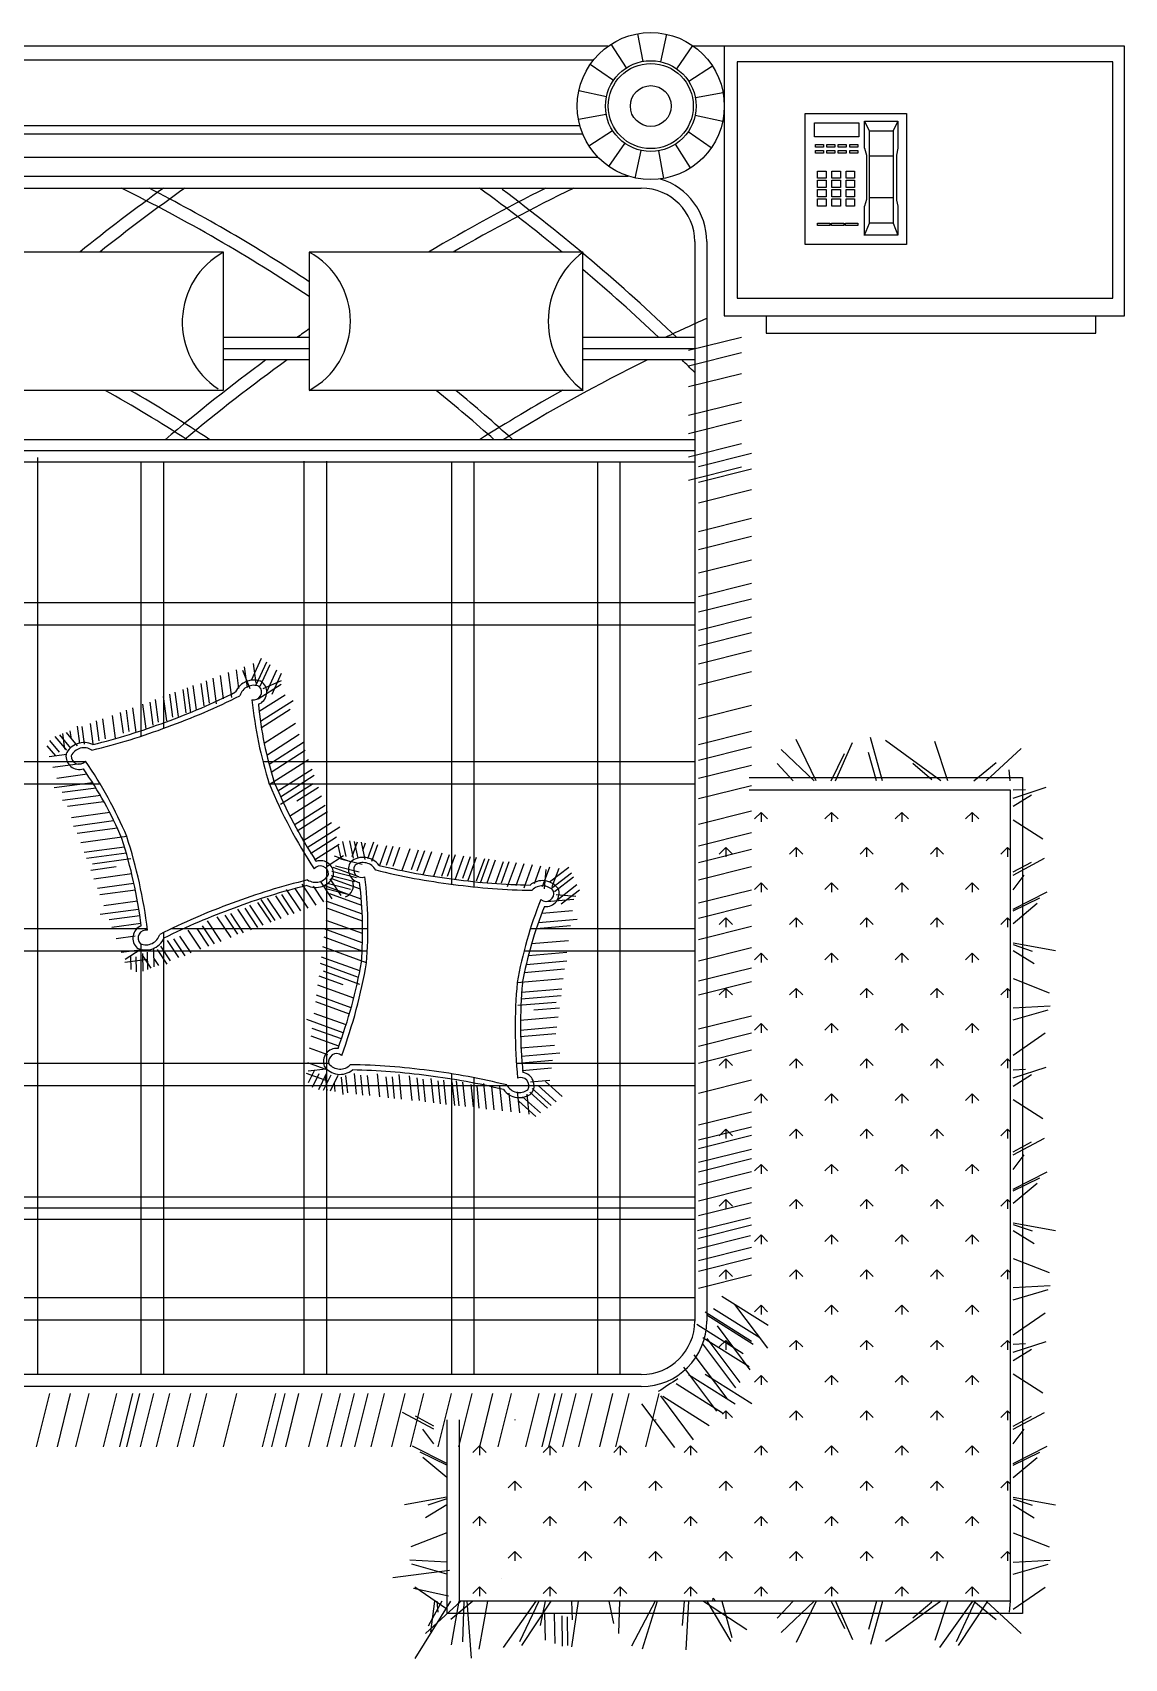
# Model space of a CAD drawing. Header units: inches. Extents: x 8.1 to 50.6, y 12.7 to 37.5.
# Drawn here: x 45.366 to 47.122, y 22.324 to 24.937 of the extents above; entities that cross this region are included whole.
import ezdxf

# ---------------------------------------------------------------- set-up
doc = ezdxf.new("R2010")
doc.units = ezdxf.units.IN
doc.header["$MEASUREMENT"] = 0
doc.layers.add('02', color=2, linetype='Continuous')

msp = doc.modelspace()

# ---------------------------------------------------------------- linework, layer by layer
at = {"layer": '02'}
for p, q in [((46.3392, 24.9347), (46.3474, 24.8901)), ((46.3854, 24.9339), (46.3758, 24.8896)), ((46.2916, 24.9145), (45.1816, 24.9145)), ((46.2963, 24.9177), (46.3209, 24.8796)), ((46.4277, 24.9156), (46.4019, 24.8783)), ((47.1219, 24.9145), (46.4292, 24.9145)), ((46.4786, 24.9145), (46.4786, 24.4815)), ((47.1219, 24.4815), (47.1219, 24.9145)), ((46.2679, 24.892), (45.2053, 24.892)), ((46.2632, 24.8856), (46.3005, 24.8598)), ((46.4598, 24.8824), (46.4217, 24.8579)), ((46.4992, 24.8896), (46.4992, 24.5095)), ((47.1032, 24.8896), (46.4992, 24.8896)), ((47.1032, 24.5095), (47.1032, 24.8896)), ((46.2448, 24.8433), (46.2891, 24.8337)), ((46.4767, 24.8395), (46.4321, 24.8314)), ((46.2441, 24.7972), (46.2887, 24.8053)), ((46.476, 24.7934), (46.4317, 24.803)), ((45.2223, 24.7737), (46.2509, 24.7737)), ((45.2269, 24.7874), (46.2463, 24.7874)), ((46.261, 24.7543), (46.2991, 24.7789)), ((46.4576, 24.7511), (46.4203, 24.7769)), ((46.7119, 24.7786), (46.704, 24.7941)), ((46.7576, 24.7941), (46.7503, 24.7786)), ((46.2931, 24.7211), (46.3189, 24.7584)), ((46.3354, 24.7028), (46.345, 24.7471)), ((46.3816, 24.702), (46.3735, 24.7466)), ((46.4245, 24.719), (46.3999, 24.7571)), ((46.704, 24.7507), (46.7071, 24.7395)), ((46.7576, 24.7507), (46.7552, 24.7395)), ((46.2756, 24.736), (45.1976, 24.736)), ((46.7071, 24.7395), (46.7071, 24.6685)), ((46.7119, 24.7386), (46.7503, 24.7386)), ((46.7552, 24.7395), (46.7552, 24.6673)), ((45.1491, 24.7058), (46.3241, 24.7058)), ((45.1252, 24.6866), (46.3452, 24.6866)), ((46.7071, 24.6685), (46.704, 24.6577)), ((46.7503, 24.6707), (46.7119, 24.6707)), ((46.7552, 24.6673), (46.7576, 24.6577)), ((46.704, 24.611), (46.7119, 24.6303)), ((46.7503, 24.6303), (46.7576, 24.611)), ((46.4311, 24.6006), (46.4311, 22.8658)), ((46.4503, 24.6006), (46.4503, 22.8658)), ((45.6736, 24.5837), (45.2335, 24.5837)), ((45.6736, 24.3616), (45.6736, 24.5837)), ((46.2514, 24.5837), (45.8113, 24.5837)), ((45.8113, 24.5837), (45.8113, 24.3616)), ((46.2514, 24.3616), (46.2514, 24.5837)), ((46.4992, 24.5095), (47.1032, 24.5095)), ((46.4786, 24.4815), (47.1219, 24.4815)), ((46.5459, 24.4815), (46.5459, 24.4535)), ((47.0758, 24.4535), (47.0758, 24.4815)), ((45.8113, 24.4464), (45.6736, 24.4464)), ((46.4311, 24.4464), (46.2514, 24.4464)), ((46.4209, 24.4259), (46.5065, 24.4472)), ((46.5459, 24.4535), (47.0758, 24.4535)), ((45.8113, 24.4284), (45.6736, 24.4284)), ((45.8113, 24.4104), (45.6736, 24.4104)), ((46.4311, 24.4284), (46.2514, 24.4284)), ((46.4311, 24.4104), (46.2514, 24.4104)), ((46.4209, 24.4009), (46.5065, 24.4222)), ((46.4209, 24.3675), (46.5065, 24.3888)), ((45.2335, 24.3616), (45.6736, 24.3616)), ((45.8113, 24.3616), (46.2514, 24.3616)), ((46.4209, 24.3215), (46.5065, 24.3428)), ((46.4209, 24.2923), (46.5065, 24.3136)), ((46.4311, 24.2821), (45.0393, 24.2821)), ((46.4209, 24.2547), (46.5065, 24.276)), ((46.4311, 24.2641), (45.0393, 24.2641)), ((45.3751, 22.7799), (45.3751, 24.2539)), ((45.8034, 22.7799), (45.8034, 24.2478)), ((45.8394, 22.7799), (45.8394, 24.2478)), ((46.437, 24.2393), (46.5225, 24.2606)), ((46.4311, 24.2461), (45.0393, 24.2461)), ((45.5414, 23.806), (45.5414, 24.2461)), ((45.5774, 23.8185), (45.5774, 24.2461)), ((46.0405, 23.568), (46.0405, 24.2461)), ((46.0765, 23.5636), (46.0765, 24.2461)), ((46.2752, 22.7799), (46.2752, 24.2461)), ((46.3112, 22.7799), (46.3112, 24.2461)), ((46.4209, 24.2171), (46.5065, 24.2385)), ((46.437, 24.2142), (46.5225, 24.2356)), ((46.437, 24.1808), (46.5225, 24.2022)), ((46.437, 24.1349), (46.5225, 24.1562)), ((46.437, 24.1057), (46.5225, 24.127)), ((46.437, 24.0681), (46.5225, 24.0894)), ((46.437, 24.0305), (46.5225, 24.0518)), ((46.4311, 24.0201), (45.0393, 24.0201)), ((46.437, 24.0054), (46.5225, 24.0268)), ((46.437, 23.9762), (46.5225, 23.9975)), ((46.4311, 23.9841), (45.0393, 23.9841)), ((46.437, 23.9512), (46.5225, 23.9725)), ((46.437, 23.9219), (46.5225, 23.9433)), ((45.6982, 23.8826), (45.6942, 23.9126)), ((45.7163, 23.8821), (45.7045, 23.9111)), ((45.7119, 23.8838), (45.7074, 23.9175)), ((45.7184, 23.8957), (45.7347, 23.9314)), ((45.726, 23.8912), (45.7218, 23.9228)), ((45.726, 23.8882), (45.7429, 23.9252)), ((45.7327, 23.886), (45.7486, 23.9209)), ((45.7433, 23.8771), (45.7595, 23.9126)), ((46.437, 23.8885), (46.5225, 23.9099)), ((45.6208, 23.8433), (45.6154, 23.8836)), ((45.6302, 23.8482), (45.625, 23.8871)), ((45.6424, 23.8546), (45.6376, 23.8905)), ((45.6508, 23.859), (45.646, 23.8949)), ((45.6622, 23.8578), (45.6567, 23.8988)), ((45.6734, 23.8661), (45.6685, 23.9031)), ((45.6867, 23.8682), (45.6813, 23.9079)), ((45.7291, 23.8659), (45.7661, 23.8896)), ((45.7373, 23.8827), (45.7666, 23.8952)), ((45.7515, 23.8735), (45.7669, 23.907)), ((45.5493, 23.8178), (45.544, 23.8573)), ((45.5606, 23.8237), (45.5557, 23.8603)), ((45.569, 23.8281), (45.5641, 23.8647)), ((45.5822, 23.8303), (45.577, 23.8695)), ((45.5921, 23.8366), (45.5872, 23.8732)), ((45.6011, 23.8377), (45.5959, 23.8764)), ((45.6137, 23.8432), (45.6087, 23.8811)), ((45.7311, 23.8458), (45.7724, 23.8722)), ((45.7332, 23.8298), (45.7856, 23.8633)), ((45.4735, 23.7984), (45.4692, 23.8306)), ((45.4838, 23.8015), (45.4795, 23.8336)), ((45.4999, 23.8027), (45.495, 23.8393)), ((45.5125, 23.8105), (45.508, 23.8441)), ((45.522, 23.8131), (45.5174, 23.8475)), ((45.5333, 23.8119), (45.528, 23.8515)), ((45.7346, 23.8197), (45.7808, 23.8492)), ((46.437, 23.8342), (46.5225, 23.8556)), ((45.4026, 23.8053), (45.4209, 23.7833)), ((45.41, 23.808), (45.4278, 23.7867)), ((45.4183, 23.7851), (45.415, 23.8099)), ((45.4205, 23.8119), (45.4384, 23.7903)), ((45.4289, 23.8013), (45.4272, 23.8143)), ((45.4423, 23.794), (45.4386, 23.8221)), ((45.4499, 23.7932), (45.4461, 23.8213)), ((45.4641, 23.7935), (45.4597, 23.8263)), ((45.7389, 23.7947), (45.789, 23.8267)), ((45.7431, 23.7754), (45.7954, 23.8088)), ((46.437, 23.7925), (46.5225, 23.8138)), ((46.733, 23.7342), (46.7136, 23.8036)), ((45.3896, 23.7905), (45.4033, 23.774)), ((45.3937, 23.7991), (45.4094, 23.7803)), ((45.7471, 23.7611), (45.8019, 23.7961)), ((45.75, 23.7482), (45.8048, 23.7832)), ((46.437, 23.7672), (46.5225, 23.7885)), ((46.6231, 23.7342), (46.5698, 23.7843)), ((46.6264, 23.7342), (46.5941, 23.8004)), ((46.6506, 23.7342), (46.6716, 23.7778)), ((46.6571, 23.7342), (46.6845, 23.7956)), ((46.7233, 23.7342), (46.7104, 23.7794)), ((46.8267, 23.7342), (46.7379, 23.7988)), ((46.838, 23.7342), (46.817, 23.7972)), ((46.8994, 23.7342), (46.956, 23.7859)), ((45.4522, 23.7647), (45.0393, 23.7647)), ((45.4216, 23.7762), (45.3932, 23.7724)), ((45.4429, 23.7612), (45.3994, 23.7554)), ((46.4311, 23.7647), (45.7369, 23.7647)), ((45.7471, 23.7282), (45.8101, 23.7685)), ((45.7606, 23.7178), (45.8158, 23.753)), ((46.437, 23.7382), (46.5225, 23.7595)), ((46.5892, 23.7342), (46.5634, 23.7617)), ((46.8122, 23.7358), (46.7815, 23.7617)), ((46.88, 23.7342), (46.9156, 23.7633)), ((46.9382, 23.7342), (46.9366, 23.752)), ((45.4753, 23.7287), (45.0393, 23.7287)), ((45.4631, 23.731), (45.4015, 23.7228)), ((45.4544, 23.7446), (45.4058, 23.738)), ((46.4311, 23.7287), (45.7472, 23.7287)), ((45.7649, 23.7082), (45.8194, 23.743)), ((45.7652, 23.6965), (45.8176, 23.7299)), ((46.437, 23.7055), (46.5225, 23.7268)), ((46.5184, 23.7394), (46.958, 23.7394)), ((46.958, 23.7394), (46.958, 22.3959)), ((45.4686, 23.7224), (45.4143, 23.7151)), ((45.4763, 23.7105), (45.4147, 23.7022)), ((45.4813, 23.7005), (45.4225, 23.6926)), ((45.7797, 23.6772), (45.8313, 23.7102)), ((45.7916, 23.7019), (45.8263, 23.724)), ((46.5184, 23.7194), (46.938, 23.7194)), ((46.938, 23.7194), (46.938, 22.4159)), ((46.943, 23.7064), (46.9961, 23.7238)), ((46.943, 23.7195), (46.963, 23.7203)), ((46.943, 23.6933), (46.9726, 23.7116)), ((45.4907, 23.683), (45.4291, 23.6748)), ((45.787, 23.6631), (45.8369, 23.6949)), ((45.7921, 23.6537), (45.8406, 23.6847)), ((46.437, 23.6643), (46.5225, 23.6857)), ((46.5377, 23.6834), (46.527, 23.6728)), ((46.5377, 23.6834), (46.5483, 23.6728)), ((46.5377, 23.6834), (46.5377, 23.6684)), ((46.6508, 23.6834), (46.6402, 23.6728)), ((46.6508, 23.6834), (46.6614, 23.6728)), ((46.6508, 23.6834), (46.6508, 23.6684)), ((46.7639, 23.6834), (46.7533, 23.6728)), ((46.7639, 23.6834), (46.7745, 23.6728)), ((46.7639, 23.6834), (46.7639, 23.6684)), ((46.8771, 23.6834), (46.8665, 23.6728)), ((46.8771, 23.6834), (46.8877, 23.6728)), ((46.8771, 23.6834), (46.8771, 23.6684)), ((45.4968, 23.6696), (45.4324, 23.6609)), ((45.503, 23.6578), (45.4385, 23.6492)), ((45.801, 23.6379), (45.8469, 23.6672)), ((45.8081, 23.6267), (45.8604, 23.6601)), ((46.437, 23.6296), (46.5225, 23.651)), ((46.943, 23.6715), (46.9909, 23.641)), ((45.5181, 23.6444), (45.4439, 23.6345)), ((45.5145, 23.6277), (45.4496, 23.619)), ((45.8132, 23.6175), (45.8553, 23.6443)), ((45.8199, 23.6069), (45.8596, 23.6323)), ((45.8574, 23.6306), (45.8619, 23.6097)), ((45.865, 23.6364), (45.8701, 23.6125)), ((45.8758, 23.6377), (45.8818, 23.6098)), ((45.8803, 23.6125), (45.8889, 23.636)), ((45.8836, 23.6367), (45.8894, 23.6096)), ((45.8946, 23.6353), (45.9005, 23.6079)), ((45.8973, 23.622), (45.9017, 23.6344)), ((45.9057, 23.6094), (45.9154, 23.636)), ((45.9121, 23.6052), (45.9218, 23.6318)), ((45.9248, 23.5988), (45.9361, 23.6299)), ((45.9354, 23.5988), (45.9464, 23.6293)), ((45.946, 23.5967), (45.957, 23.6272)), ((45.9608, 23.5904), (45.9734, 23.6251)), ((45.9756, 23.5914), (45.9872, 23.6233)), ((45.9851, 23.5893), (45.997, 23.622)), ((46.437, 23.6026), (46.5225, 23.624)), ((46.4811, 23.6268), (46.4705, 23.6162)), ((46.4811, 23.6268), (46.4917, 23.6162)), ((46.4811, 23.6268), (46.4811, 23.6118)), ((46.5942, 23.6268), (46.5836, 23.6162)), ((46.5942, 23.6268), (46.6048, 23.6162)), ((46.5942, 23.6268), (46.5942, 23.6118)), ((46.7074, 23.6268), (46.6968, 23.6162)), ((46.7074, 23.6268), (46.718, 23.6162)), ((46.7074, 23.6268), (46.7074, 23.6118)), ((46.8205, 23.6268), (46.8099, 23.6162)), ((46.8205, 23.6268), (46.8311, 23.6162)), ((46.8205, 23.6268), (46.8205, 23.6118)), ((46.9336, 23.6268), (46.923, 23.6162)), ((46.9336, 23.6268), (46.938, 23.6225)), ((46.9336, 23.6268), (46.9336, 23.6118)), ((45.5174, 23.6176), (45.4533, 23.609)), ((45.5011, 23.5956), (45.4603, 23.5901)), ((45.5247, 23.6085), (45.4631, 23.6002)), ((45.84, 23.5971), (45.8663, 23.6139)), ((45.8911, 23.58), (45.8498, 23.595)), ((45.8791, 23.6032), (45.8521, 23.613)), ((45.8537, 23.5975), (45.8918, 23.5878)), ((45.8614, 23.6088), (45.8965, 23.5999)), ((45.9946, 23.583), (46.0083, 23.6205)), ((46.0116, 23.5809), (46.0252, 23.6183)), ((46.0243, 23.5809), (46.0369, 23.6156)), ((46.0338, 23.5809), (46.0464, 23.6156)), ((46.0465, 23.5766), (46.06, 23.6138)), ((46.0582, 23.5777), (46.0708, 23.6124)), ((46.0666, 23.5745), (46.08, 23.6112)), ((46.0804, 23.5735), (46.0935, 23.6095)), ((46.0868, 23.5703), (46.1006, 23.6085)), ((46.0973, 23.5703), (46.1108, 23.6072)), ((46.1111, 23.5703), (46.1235, 23.6043)), ((46.1206, 23.5703), (46.133, 23.6043)), ((46.1302, 23.564), (46.1443, 23.6028)), ((46.1439, 23.5661), (46.1567, 23.6012)), ((46.1566, 23.5619), (46.1703, 23.5995)), ((46.1736, 23.5693), (46.1839, 23.5977)), ((46.1863, 23.564), (46.1979, 23.5959)), ((46.1975, 23.5715), (46.2285, 23.5955)), ((46.437, 23.5752), (46.5225, 23.5965)), ((46.943, 23.5826), (46.9935, 23.6096)), ((46.943, 23.5878), (46.9726, 23.6035)), ((45.5261, 23.5844), (45.4653, 23.5763)), ((45.5296, 23.5689), (45.471, 23.561)), ((45.8289, 23.5728), (45.8476, 23.5445)), ((45.8399, 23.5697), (45.8778, 23.5601)), ((45.8443, 23.5765), (45.8619, 23.55)), ((45.8468, 23.5817), (45.8839, 23.5723)), ((45.8935, 23.5599), (45.8474, 23.5767)), ((45.8477, 23.5887), (45.8872, 23.5787)), ((46.1893, 23.5604), (46.1923, 23.5915)), ((46.2007, 23.5614), (46.2328, 23.5863)), ((46.2021, 23.564), (46.213, 23.5939)), ((46.2057, 23.5563), (46.2359, 23.5798)), ((46.5377, 23.5703), (46.527, 23.5597)), ((46.5377, 23.5703), (46.5483, 23.5597)), ((46.5377, 23.5703), (46.5377, 23.5553)), ((46.6508, 23.5703), (46.6402, 23.5597)), ((46.6508, 23.5703), (46.6614, 23.5597)), ((46.6508, 23.5703), (46.6508, 23.5553)), ((46.7639, 23.5703), (46.7533, 23.5597)), ((46.7639, 23.5703), (46.7745, 23.5597)), ((46.7639, 23.5703), (46.7639, 23.5553)), ((46.8771, 23.5703), (46.8665, 23.5597)), ((46.8771, 23.5703), (46.8877, 23.5597)), ((46.8771, 23.5703), (46.8771, 23.5553)), ((46.943, 23.5591), (46.9604, 23.5826)), ((45.5318, 23.5585), (45.4747, 23.5509)), ((45.7336, 23.5433), (45.7561, 23.5094)), ((45.7439, 23.5457), (45.7656, 23.513)), ((45.7573, 23.549), (45.7773, 23.5188)), ((45.7665, 23.5512), (45.7866, 23.5211)), ((45.7743, 23.5596), (45.7972, 23.5251)), ((45.7882, 23.5608), (45.8089, 23.5296)), ((45.7995, 23.5679), (45.8217, 23.5345)), ((45.8177, 23.5647), (45.8345, 23.5395)), ((45.8949, 23.5439), (45.8365, 23.5651)), ((45.8378, 23.5609), (45.8736, 23.5518)), ((45.8958, 23.5337), (45.8443, 23.5524)), ((46.1932, 23.5402), (46.2369, 23.544)), ((46.2082, 23.5512), (46.24, 23.5487)), ((46.2109, 23.5435), (46.2417, 23.5675)), ((46.2165, 23.5364), (46.2457, 23.5591)), ((46.437, 23.5378), (46.5225, 23.5591)), ((46.943, 23.5277), (46.9978, 23.5556)), ((46.943, 23.5251), (46.9857, 23.546)), ((45.537, 23.5275), (45.4754, 23.5193)), ((45.5352, 23.5406), (45.4811, 23.5334)), ((45.539, 23.5171), (45.4896, 23.5105)), ((45.6754, 23.5183), (45.6958, 23.4876)), ((45.6846, 23.5206), (45.7051, 23.4898)), ((45.696, 23.5277), (45.7179, 23.4947)), ((45.7076, 23.5294), (45.728, 23.4986)), ((45.7151, 23.5344), (45.7366, 23.5019)), ((45.7282, 23.5387), (45.7494, 23.5068)), ((45.8971, 23.5196), (45.8387, 23.5408)), ((45.897, 23.5084), (45.8412, 23.5287)), ((46.1856, 23.5214), (46.2344, 23.5256)), ((46.437, 23.5135), (46.5225, 23.5348)), ((46.943, 23.505), (46.9813, 23.5373)), ((45.5513, 23.4962), (45.0393, 23.4962)), ((45.5407, 23.5048), (45.494, 23.4985)), ((45.5774, 22.7799), (45.5774, 23.4905)), ((45.9058, 23.4962), (45.5889, 23.4962)), ((45.6159, 23.4942), (45.6363, 23.4634)), ((45.6305, 23.4966), (45.6493, 23.4684)), ((45.6393, 23.5009), (45.6585, 23.4719)), ((45.6471, 23.5093), (45.6692, 23.476)), ((45.663, 23.5153), (45.6851, 23.4821)), ((45.8963, 23.4738), (45.8352, 23.496)), ((45.8971, 23.4886), (45.8387, 23.5098)), ((46.4311, 23.4962), (46.1668, 23.4962)), ((46.1766, 23.4967), (46.2312, 23.5014)), ((46.1801, 23.5063), (46.242, 23.5116)), ((46.437, 23.4792), (46.5225, 23.5006)), ((46.4811, 23.5137), (46.4705, 23.5031)), ((46.4811, 23.5137), (46.4917, 23.5031)), ((46.4811, 23.5137), (46.4811, 23.4987)), ((46.5942, 23.5137), (46.5836, 23.5031)), ((46.5942, 23.5137), (46.6048, 23.5031)), ((46.5942, 23.5137), (46.5942, 23.4987)), ((46.7074, 23.5137), (46.6968, 23.5031)), ((46.7074, 23.5137), (46.718, 23.5031)), ((46.7074, 23.5137), (46.7074, 23.4987)), ((46.8205, 23.5137), (46.8099, 23.5031)), ((46.8205, 23.5137), (46.8311, 23.5031)), ((46.8205, 23.5137), (46.8205, 23.4987)), ((46.9336, 23.5137), (46.923, 23.5031)), ((46.9336, 23.5137), (46.938, 23.5094)), ((46.9336, 23.5137), (46.9336, 23.4987)), ((45.5317, 23.4843), (45.5007, 23.4801)), ((45.5414, 22.7799), (45.5414, 23.4718)), ((45.572, 23.4684), (45.5877, 23.4448)), ((45.5829, 23.4775), (45.6012, 23.4499)), ((45.5932, 23.48), (45.6111, 23.453)), ((45.603, 23.4845), (45.6209, 23.4575)), ((45.9035, 23.4417), (45.8332, 23.4672)), ((45.8963, 23.4606), (45.8352, 23.4828)), ((46.1689, 23.4725), (46.228, 23.4776)), ((46.437, 23.445), (46.5225, 23.4663)), ((46.943, 23.4736), (47.0109, 23.4614)), ((46.943, 23.471), (46.9735, 23.4606)), ((45.9048, 23.4602), (45.0393, 23.4602)), ((45.543, 23.4627), (45.5088, 23.4582)), ((45.5512, 23.4471), (45.5147, 23.4422)), ((45.5395, 23.4625), (45.5156, 23.4467)), ((45.5248, 23.4307), (45.5243, 23.4521)), ((45.5336, 23.4269), (45.533, 23.4514)), ((45.5429, 23.4537), (45.5567, 23.4329)), ((45.5444, 23.4282), (45.5437, 23.4567)), ((45.5517, 23.431), (45.5511, 23.4587)), ((45.5621, 23.435), (45.5614, 23.463)), ((45.5616, 23.4485), (45.5688, 23.4375)), ((45.5668, 23.4628), (45.5825, 23.4392)), ((45.8905, 23.4182), (45.8297, 23.4403)), ((45.8925, 23.4285), (45.8311, 23.4509)), ((46.4311, 23.4602), (46.1565, 23.4602)), ((46.1605, 23.439), (46.2253, 23.4446)), ((46.1636, 23.4534), (46.2255, 23.4588)), ((46.5377, 23.4571), (46.527, 23.4465)), ((46.5377, 23.4571), (46.5483, 23.4465)), ((46.5377, 23.4571), (46.5377, 23.4421)), ((46.6508, 23.4571), (46.6402, 23.4465)), ((46.6508, 23.4571), (46.6614, 23.4465)), ((46.6508, 23.4571), (46.6508, 23.4421)), ((46.7639, 23.4571), (46.7533, 23.4465)), ((46.7639, 23.4571), (46.7745, 23.4465)), ((46.7639, 23.4571), (46.7639, 23.4421)), ((46.8771, 23.4571), (46.8665, 23.4465)), ((46.8771, 23.4571), (46.8877, 23.4465)), ((46.8771, 23.4571), (46.8771, 23.4421)), ((46.943, 23.4614), (46.9769, 23.4405)), ((45.8658, 23.4063), (45.8271, 23.4204)), ((45.8927, 23.4068), (45.8343, 23.428)), ((46.1453, 23.4098), (46.2198, 23.4162)), ((46.1571, 23.4261), (46.2219, 23.4318)), ((46.437, 23.4125), (46.5225, 23.4338)), ((46.9428, 23.4162), (47.0009, 23.3936)), ((45.8787, 23.3694), (45.8231, 23.3896)), ((45.8828, 23.3848), (45.8252, 23.4058)), ((46.1518, 23.3838), (46.2162, 23.3893)), ((46.1524, 23.3943), (46.2176, 23.3999)), ((46.437, 23.3901), (46.5225, 23.4114)), ((46.4811, 23.4006), (46.4705, 23.39)), ((46.4811, 23.4006), (46.4917, 23.39)), ((46.4811, 23.4006), (46.4811, 23.3856)), ((46.5942, 23.4006), (46.5836, 23.39)), ((46.5942, 23.4006), (46.6048, 23.39)), ((46.5942, 23.4006), (46.5942, 23.3856)), ((46.7074, 23.4006), (46.6968, 23.39)), ((46.7074, 23.4006), (46.718, 23.39)), ((46.7074, 23.4006), (46.7074, 23.3856)), ((46.8205, 23.4006), (46.8099, 23.39)), ((46.8205, 23.4006), (46.8311, 23.39)), ((46.8205, 23.4006), (46.8205, 23.3856)), ((46.9336, 23.4006), (46.923, 23.39)), ((46.9336, 23.4006), (46.938, 23.3962)), ((46.9336, 23.4006), (46.9336, 23.3856)), ((45.8705, 23.3418), (45.8193, 23.3604)), ((45.8758, 23.3592), (45.8217, 23.3789)), ((46.1466, 23.3733), (46.2085, 23.3786)), ((46.1725, 23.3658), (46.2135, 23.3694)), ((46.9428, 23.3693), (47.0026, 23.3726)), ((46.9428, 23.3499), (46.9993, 23.3661)), ((45.8661, 23.3293), (45.8077, 23.3506)), ((45.863, 23.3192), (45.8162, 23.3362)), ((46.1505, 23.3495), (46.2116, 23.3548)), ((46.1505, 23.3336), (46.2094, 23.3387)), ((46.437, 23.3353), (46.5225, 23.3566)), ((46.5377, 23.344), (46.527, 23.3334)), ((46.5377, 23.344), (46.5483, 23.3334)), ((46.5377, 23.344), (46.5377, 23.329)), ((46.6508, 23.344), (46.6402, 23.3334)), ((46.6508, 23.344), (46.6614, 23.3334)), ((46.6508, 23.344), (46.6508, 23.329)), ((46.7639, 23.344), (46.7533, 23.3334)), ((46.7639, 23.344), (46.7745, 23.3334)), ((46.7639, 23.344), (46.7639, 23.329)), ((46.8771, 23.344), (46.8665, 23.3334)), ((46.8771, 23.344), (46.8877, 23.3334)), ((46.8771, 23.344), (46.8771, 23.329)), ((45.8588, 23.3075), (45.8145, 23.3236)), ((46.1506, 23.323), (46.208, 23.3279)), ((46.1512, 23.3048), (46.2055, 23.3095)), ((46.437, 23.3078), (46.5225, 23.3292)), ((46.9428, 23.2934), (46.9945, 23.3289)), ((45.8414, 23.2935), (45.812, 23.3042)), ((46.1523, 23.2916), (46.2142, 23.2969)), ((46.1526, 23.281), (46.2023, 23.2853)), ((46.437, 23.2804), (46.5225, 23.3017)), ((46.4811, 23.2874), (46.4705, 23.2768)), ((46.4811, 23.2874), (46.4917, 23.2768)), ((46.4811, 23.2874), (46.4811, 23.2724)), ((46.5942, 23.2874), (46.5836, 23.2768)), ((46.5942, 23.2874), (46.6048, 23.2768)), ((46.5942, 23.2874), (46.5942, 23.2724)), ((46.7074, 23.2874), (46.6968, 23.2768)), ((46.7074, 23.2874), (46.718, 23.2768)), ((46.7074, 23.2874), (46.7074, 23.2724)), ((46.8205, 23.2874), (46.8099, 23.2768)), ((46.8205, 23.2874), (46.8311, 23.2768)), ((46.8205, 23.2874), (46.8205, 23.2724)), ((46.9336, 23.2874), (46.923, 23.2768)), ((46.9336, 23.2874), (46.938, 23.2831)), ((46.9336, 23.2874), (46.9336, 23.2724)), ((45.8427, 23.28), (45.0393, 23.28)), ((45.8414, 23.2514), (45.8068, 23.264)), ((45.8414, 23.2691), (45.809, 23.2809)), ((45.8382, 23.2706), (45.8097, 23.2676)), ((45.8104, 23.2492), (45.8199, 23.2684)), ((45.8164, 23.2418), (45.8273, 23.2638)), ((45.8266, 23.2378), (45.8392, 23.2635)), ((45.8344, 23.2369), (45.8467, 23.2618)), ((45.8371, 23.2612), (45.8397, 23.2363)), ((45.8455, 23.2357), (45.8579, 23.2609)), ((45.8625, 23.2581), (45.8655, 23.2299)), ((45.8697, 23.2607), (45.8726, 23.2325)), ((45.8836, 23.2637), (45.887, 23.2308)), ((45.8938, 23.2612), (45.8972, 23.2289)), ((45.9046, 23.2607), (45.908, 23.2284)), ((45.9205, 23.2632), (45.9244, 23.2265)), ((45.9347, 23.2586), (45.9382, 23.2249)), ((45.9444, 23.2583), (45.948, 23.2238)), ((45.9552, 23.2622), (45.9593, 23.2224)), ((45.9721, 23.2601), (45.9763, 23.2205)), ((45.9845, 23.257), (45.9883, 23.2203)), ((46.007, 23.2558), (46.0112, 23.2164)), ((46.0405, 22.7799), (46.0405, 23.2633)), ((46.0765, 22.7799), (46.0765, 23.2569)), ((46.4311, 23.28), (46.1443, 23.28)), ((46.1536, 23.2686), (46.2006, 23.2726)), ((46.943, 23.2566), (46.9961, 23.2741)), ((46.943, 23.2697), (46.963, 23.2706)), ((46.943, 23.2436), (46.9726, 23.2619)), ((46.4311, 23.244), (45.0393, 23.244)), ((45.8512, 23.2479), (45.8526, 23.2348)), ((45.9937, 23.2547), (45.9975, 23.218)), ((46.0181, 23.2519), (46.0219, 23.2152)), ((46.0271, 23.2529), (46.0311, 23.2141)), ((46.0407, 23.2506), (46.0447, 23.2125)), ((46.0476, 23.2521), (46.0518, 23.2117)), ((46.0579, 23.2496), (46.062, 23.2105)), ((46.0712, 23.2462), (46.075, 23.2103)), ((46.0805, 23.2439), (46.0842, 23.2079)), ((46.0913, 23.2478), (46.0956, 23.2066)), ((46.1041, 23.2424), (46.108, 23.2052)), ((46.1174, 23.2434), (46.1216, 23.2036)), ((46.1321, 23.2321), (46.1352, 23.202)), ((46.1457, 23.2342), (46.1492, 23.2004)), ((46.1611, 23.2303), (46.1644, 23.1986)), ((46.1657, 23.2337), (46.1942, 23.2082)), ((46.1668, 23.2505), (46.198, 23.2532)), ((46.1698, 23.2395), (46.2001, 23.2124)), ((46.1791, 23.2445), (46.2084, 23.2183)), ((46.1913, 23.251), (46.2182, 23.2269)), ((46.437, 23.2324), (46.5225, 23.2537)), ((46.5377, 23.2309), (46.527, 23.2203)), ((46.5377, 23.2309), (46.5483, 23.2203)), ((46.5377, 23.2309), (46.5377, 23.2159)), ((46.6508, 23.2309), (46.6402, 23.2203)), ((46.6508, 23.2309), (46.6614, 23.2203)), ((46.6508, 23.2309), (46.6508, 23.2159)), ((46.7639, 23.2309), (46.7533, 23.2203)), ((46.7639, 23.2309), (46.7745, 23.2203)), ((46.7639, 23.2309), (46.7639, 23.2159)), ((46.8771, 23.2309), (46.8665, 23.2203)), ((46.8771, 23.2309), (46.8877, 23.2203)), ((46.8771, 23.2309), (46.8771, 23.2159)), ((46.1481, 23.2195), (46.1756, 23.1949)), ((46.1541, 23.2263), (46.1831, 23.2003)), ((46.943, 23.2218), (46.9909, 23.1913)), ((46.437, 23.181), (46.5225, 23.2023)), ((46.437, 23.157), (46.5225, 23.1783)), ((46.437, 23.1433), (46.5225, 23.1646)), ((46.4811, 23.1743), (46.4705, 23.1637)), ((46.4811, 23.1743), (46.4917, 23.1637)), ((46.4811, 23.1743), (46.4811, 23.1593)), ((46.5942, 23.1743), (46.5836, 23.1637)), ((46.5942, 23.1743), (46.6048, 23.1637)), ((46.5942, 23.1743), (46.5942, 23.1593)), ((46.7074, 23.1743), (46.6968, 23.1637)), ((46.7074, 23.1743), (46.718, 23.1637)), ((46.7074, 23.1743), (46.7074, 23.1593)), ((46.8205, 23.1743), (46.8099, 23.1637)), ((46.8205, 23.1743), (46.8311, 23.1637)), ((46.8205, 23.1743), (46.8205, 23.1593)), ((46.9336, 23.1743), (46.923, 23.1637)), ((46.9336, 23.1743), (46.938, 23.17)), ((46.9336, 23.1743), (46.9336, 23.1593)), ((46.943, 23.1329), (46.9935, 23.1599)), ((46.943, 23.1381), (46.9726, 23.1538)), ((46.437, 23.121), (46.5225, 23.1423)), ((46.437, 23.1056), (46.5225, 23.1269)), ((46.943, 23.1093), (46.9604, 23.1329)), ((46.437, 23.085), (46.5225, 23.1063)), ((46.5377, 23.1177), (46.527, 23.1071)), ((46.5377, 23.1177), (46.5483, 23.1071)), ((46.5377, 23.1177), (46.5377, 23.1027)), ((46.6508, 23.1177), (46.6402, 23.1071)), ((46.6508, 23.1177), (46.6614, 23.1071)), ((46.6508, 23.1177), (46.6508, 23.1027)), ((46.7639, 23.1177), (46.7533, 23.1071)), ((46.7639, 23.1177), (46.7745, 23.1071)), ((46.7639, 23.1177), (46.7639, 23.1027)), ((46.8771, 23.1177), (46.8665, 23.1071)), ((46.8771, 23.1177), (46.8877, 23.1071)), ((46.8771, 23.1177), (46.8771, 23.1027)), ((46.943, 23.078), (46.9978, 23.1058)), ((46.437, 23.0593), (46.5225, 23.0806)), ((46.943, 23.0753), (46.9857, 23.0963)), ((46.943, 23.0553), (46.9813, 23.0875)), ((46.4311, 23.0651), (45.0393, 23.0651)), ((46.4311, 23.0471), (45.0393, 23.0471)), ((46.437, 23.0353), (46.5225, 23.0566)), ((46.4811, 23.0612), (46.4705, 23.0506)), ((46.4811, 23.0612), (46.4917, 23.0506)), ((46.4811, 23.0612), (46.4811, 23.0462)), ((46.5942, 23.0612), (46.5836, 23.0506)), ((46.5942, 23.0612), (46.6048, 23.0506)), ((46.5942, 23.0612), (46.5942, 23.0462)), ((46.7074, 23.0612), (46.6968, 23.0506)), ((46.7074, 23.0612), (46.718, 23.0506)), ((46.7074, 23.0612), (46.7074, 23.0462)), ((46.8205, 23.0612), (46.8099, 23.0506)), ((46.8205, 23.0612), (46.8311, 23.0506)), ((46.8205, 23.0612), (46.8205, 23.0462)), ((46.9336, 23.0612), (46.923, 23.0506)), ((46.9336, 23.0612), (46.938, 23.0568)), ((46.9336, 23.0612), (46.9336, 23.0462)), ((46.4311, 23.0291), (45.0393, 23.0291)), ((46.4353, 23.0113), (46.5208, 23.0326)), ((46.437, 22.9993), (46.5225, 23.0206)), ((46.943, 23.0239), (47.0109, 23.0117)), ((46.943, 23.0213), (46.9735, 23.0108)), ((46.4353, 22.9822), (46.5208, 23.0035)), ((46.5377, 23.0046), (46.527, 22.994)), ((46.5377, 23.0046), (46.5483, 22.994)), ((46.5377, 23.0046), (46.5377, 22.9896)), ((46.6508, 23.0046), (46.6402, 22.994)), ((46.6508, 23.0046), (46.6614, 22.994)), ((46.6508, 23.0046), (46.6508, 22.9896)), ((46.7639, 23.0046), (46.7533, 22.994)), ((46.7639, 23.0046), (46.7745, 22.994)), ((46.7639, 23.0046), (46.7639, 22.9896)), ((46.8771, 23.0046), (46.8665, 22.994)), ((46.8771, 23.0046), (46.8877, 22.994)), ((46.8771, 23.0046), (46.8771, 22.9896)), ((46.943, 23.0117), (46.9769, 22.9908)), ((46.437, 22.9633), (46.5225, 22.9846)), ((46.437, 22.9462), (46.5225, 22.9675)), ((46.4811, 22.948), (46.4705, 22.9374)), ((46.4811, 22.948), (46.4917, 22.9374)), ((46.4811, 22.948), (46.4811, 22.933)), ((46.5942, 22.948), (46.5836, 22.9374)), ((46.5942, 22.948), (46.6048, 22.9374)), ((46.5942, 22.948), (46.5942, 22.933)), ((46.7074, 22.948), (46.6968, 22.9374)), ((46.7074, 22.948), (46.718, 22.9374)), ((46.7074, 22.948), (46.7074, 22.933)), ((46.8205, 22.948), (46.8099, 22.9374)), ((46.8205, 22.948), (46.8311, 22.9374)), ((46.8205, 22.948), (46.8205, 22.933)), ((46.9336, 22.948), (46.923, 22.9374)), ((46.9336, 22.948), (46.938, 22.9437)), ((46.9336, 22.948), (46.9336, 22.933)), ((46.9428, 22.9665), (47.0009, 22.9438)), ((46.437, 22.9188), (46.5225, 22.9401)), ((46.9428, 22.9196), (47.0026, 22.9228)), ((46.9428, 22.9002), (46.9993, 22.9164)), ((46.4311, 22.9034), (45.0393, 22.9034)), ((46.4745, 22.9061), (46.5491, 22.8591)), ((46.5485, 22.8222), (46.4954, 22.8926)), ((46.5377, 22.8915), (46.527, 22.8808)), ((46.5377, 22.8915), (46.5483, 22.8808)), ((46.5377, 22.8915), (46.5377, 22.8765)), ((46.6508, 22.8915), (46.6402, 22.8808)), ((46.6508, 22.8915), (46.6614, 22.8808)), ((46.6508, 22.8915), (46.6508, 22.8765)), ((46.7639, 22.8915), (46.7533, 22.8808)), ((46.7639, 22.8915), (46.7745, 22.8808)), ((46.7639, 22.8915), (46.7639, 22.8765)), ((46.8771, 22.8915), (46.8665, 22.8808)), ((46.8771, 22.8915), (46.8877, 22.8808)), ((46.8771, 22.8915), (46.8771, 22.8765)), ((46.4311, 22.8674), (45.0393, 22.8674)), ((46.4477, 22.8805), (46.5223, 22.8335)), ((46.4505, 22.8761), (46.5251, 22.829)), ((46.4613, 22.8863), (46.5358, 22.8393)), ((46.9428, 22.8437), (46.9945, 22.8792)), ((46.4345, 22.8607), (46.509, 22.8136)), ((46.4439, 22.8397), (46.5185, 22.7927)), ((46.5041, 22.7674), (46.451, 22.8378)), ((46.5204, 22.7876), (46.4674, 22.858)), ((46.4831, 22.7414), (46.43, 22.8118)), ((46.4971, 22.7587), (46.444, 22.8291)), ((46.4811, 22.8349), (46.4705, 22.8243)), ((46.4811, 22.8349), (46.4917, 22.8243)), ((46.4811, 22.8349), (46.4811, 22.8199)), ((46.5942, 22.8349), (46.5836, 22.8243)), ((46.5942, 22.8349), (46.6048, 22.8243)), ((46.5942, 22.8349), (46.5942, 22.8199)), ((46.7074, 22.8349), (46.6968, 22.8243)), ((46.7074, 22.8349), (46.718, 22.8243)), ((46.7074, 22.8349), (46.7074, 22.8199)), ((46.8205, 22.8349), (46.8099, 22.8243)), ((46.8205, 22.8349), (46.8311, 22.8243)), ((46.8205, 22.8349), (46.8205, 22.8199)), ((46.9336, 22.8349), (46.923, 22.8243)), ((46.9336, 22.8349), (46.938, 22.8306)), ((46.9336, 22.8349), (46.9336, 22.8199)), ((46.943, 22.8157), (46.9961, 22.8332)), ((46.943, 22.8288), (46.963, 22.8297)), ((46.943, 22.8027), (46.9726, 22.821)), ((46.4667, 22.7212), (46.4137, 22.7916)), ((46.3452, 22.7799), (45.1252, 22.7799)), ((46.3452, 22.7606), (45.1252, 22.7606)), ((46.401, 22.7656), (46.4756, 22.7186)), ((46.4212, 22.78), (46.4958, 22.733)), ((46.448, 22.7806), (46.5226, 22.7336)), ((46.5377, 22.7783), (46.527, 22.7677)), ((46.5377, 22.7783), (46.5377, 22.7633)), ((46.5377, 22.7783), (46.5483, 22.7677)), ((46.6508, 22.7783), (46.6402, 22.7677)), ((46.6508, 22.7783), (46.6508, 22.7633)), ((46.6508, 22.7783), (46.6614, 22.7677)), ((46.7639, 22.7783), (46.7533, 22.7677)), ((46.7639, 22.7783), (46.7639, 22.7633)), ((46.7639, 22.7783), (46.7745, 22.7677)), ((46.8771, 22.7783), (46.8665, 22.7677)), ((46.8771, 22.7783), (46.8771, 22.7633)), ((46.8771, 22.7783), (46.8877, 22.7677)), ((46.943, 22.7809), (46.9909, 22.7504)), ((45.3938, 22.7495), (45.3725, 22.664)), ((45.4272, 22.7495), (45.4059, 22.664)), ((45.4569, 22.7495), (45.4356, 22.664)), ((45.5015, 22.7495), (45.4801, 22.664)), ((45.5274, 22.7495), (45.5061, 22.664)), ((45.5386, 22.7495), (45.5173, 22.664)), ((45.5609, 22.7495), (45.5395, 22.664)), ((45.5868, 22.7495), (45.5655, 22.664)), ((45.6202, 22.7495), (45.5989, 22.664)), ((45.6462, 22.7495), (45.6249, 22.664)), ((45.6945, 22.7495), (45.6731, 22.664)), ((45.7572, 22.7495), (45.7359, 22.664)), ((45.7721, 22.7495), (45.7507, 22.664)), ((45.7943, 22.7495), (45.773, 22.664)), ((45.8314, 22.7495), (45.8101, 22.664)), ((45.8611, 22.7495), (45.8398, 22.664)), ((45.8834, 22.7495), (45.8621, 22.664)), ((45.9057, 22.7495), (45.8843, 22.664)), ((45.9317, 22.7495), (45.9103, 22.664)), ((45.9651, 22.7495), (45.9437, 22.664)), ((45.9948, 22.7495), (45.9734, 22.664)), ((46.0393, 22.7495), (46.018, 22.664)), ((46.0727, 22.7495), (46.0514, 22.664)), ((46.1061, 22.7495), (46.0848, 22.664)), ((46.1358, 22.7495), (46.1145, 22.664)), ((46.1803, 22.7495), (46.159, 22.664)), ((46.2063, 22.7495), (46.185, 22.664)), ((46.2175, 22.7495), (46.1961, 22.664)), ((46.2397, 22.7495), (46.2184, 22.664)), ((46.2657, 22.7495), (46.2444, 22.664)), ((46.2991, 22.7495), (46.2778, 22.664)), ((46.3251, 22.7495), (46.3038, 22.664)), ((46.399, 22.6627), (46.3459, 22.733)), ((46.3733, 22.7495), (46.352, 22.664)), ((46.4293, 22.6751), (46.3763, 22.7455)), ((46.3796, 22.7451), (46.4541, 22.6981)), ((46.0115, 22.692), (45.961, 22.719)), ((46.0115, 22.6972), (45.9819, 22.7129)), ((46.0331, 22.3959), (46.0331, 22.7074)), ((46.0531, 22.4159), (46.0531, 22.7074)), ((46.1417, 22.7079), (46.1417, 22.7067)), ((46.2548, 22.7079), (46.2548, 22.7067)), ((46.368, 22.7079), (46.368, 22.7067)), ((46.4811, 22.7217), (46.4756, 22.7162)), ((46.4811, 22.7217), (46.4917, 22.7111)), ((46.4811, 22.7217), (46.4811, 22.7089)), ((46.5942, 22.7217), (46.5836, 22.7111)), ((46.5942, 22.7217), (46.6048, 22.7111)), ((46.5942, 22.7217), (46.5942, 22.7067)), ((46.7074, 22.7217), (46.6968, 22.7111)), ((46.7074, 22.7217), (46.718, 22.7111)), ((46.7074, 22.7217), (46.7074, 22.7067)), ((46.8205, 22.7217), (46.8099, 22.7111)), ((46.8205, 22.7217), (46.8311, 22.7111)), ((46.8205, 22.7217), (46.8205, 22.7067)), ((46.9336, 22.7217), (46.923, 22.7111)), ((46.9336, 22.7217), (46.938, 22.7174)), ((46.9336, 22.7217), (46.9336, 22.7067)), ((46.943, 22.692), (46.9935, 22.719)), ((46.943, 22.6972), (46.9726, 22.7129)), ((46.0115, 22.6684), (45.9941, 22.692)), ((46.943, 22.6684), (46.9604, 22.692)), ((46.0324, 22.637), (45.9775, 22.6649)), ((46.0324, 22.6344), (45.9897, 22.6553)), ((46.0851, 22.6652), (46.0745, 22.6546)), ((46.0851, 22.6652), (46.0957, 22.6546)), ((46.0851, 22.6652), (46.0851, 22.6502)), ((46.1982, 22.6652), (46.1876, 22.6546)), ((46.1982, 22.6652), (46.2089, 22.6546)), ((46.1982, 22.6652), (46.1982, 22.6502)), ((46.3114, 22.6652), (46.3008, 22.6546)), ((46.3114, 22.6652), (46.322, 22.6546)), ((46.3114, 22.6652), (46.3114, 22.6502)), ((46.4245, 22.6652), (46.4139, 22.6546)), ((46.4245, 22.6652), (46.4351, 22.6546)), ((46.4245, 22.6652), (46.4245, 22.6502)), ((46.5377, 22.6652), (46.527, 22.6546)), ((46.5377, 22.6652), (46.5483, 22.6546)), ((46.5377, 22.6652), (46.5377, 22.6502)), ((46.6508, 22.6652), (46.6402, 22.6546)), ((46.6508, 22.6652), (46.6614, 22.6546)), ((46.6508, 22.6652), (46.6508, 22.6502)), ((46.7639, 22.6652), (46.7533, 22.6546)), ((46.7639, 22.6652), (46.7745, 22.6546)), ((46.7639, 22.6652), (46.7639, 22.6502)), ((46.8771, 22.6652), (46.8665, 22.6546)), ((46.8771, 22.6652), (46.8877, 22.6546)), ((46.8771, 22.6652), (46.8771, 22.6502)), ((46.943, 22.637), (46.9978, 22.6649)), ((46.943, 22.6344), (46.9857, 22.6553)), ((46.0324, 22.6144), (45.9941, 22.6466)), ((46.943, 22.6144), (46.9813, 22.6466)), ((46.1417, 22.6086), (46.1311, 22.598)), ((46.1417, 22.6086), (46.1523, 22.598)), ((46.1417, 22.6086), (46.1417, 22.5936)), ((46.2548, 22.6086), (46.2442, 22.598)), ((46.2548, 22.6086), (46.2654, 22.598)), ((46.2548, 22.6086), (46.2548, 22.5936)), ((46.368, 22.6086), (46.3573, 22.598)), ((46.368, 22.6086), (46.3786, 22.598)), ((46.368, 22.6086), (46.368, 22.5936)), ((46.4811, 22.6086), (46.4705, 22.598)), ((46.4811, 22.6086), (46.4917, 22.598)), ((46.4811, 22.6086), (46.4811, 22.5936)), ((46.5942, 22.6086), (46.5836, 22.598)), ((46.5942, 22.6086), (46.6048, 22.598)), ((46.5942, 22.6086), (46.5942, 22.5936)), ((46.7074, 22.6086), (46.6968, 22.598)), ((46.7074, 22.6086), (46.718, 22.598)), ((46.7074, 22.6086), (46.7074, 22.5936)), ((46.8205, 22.6086), (46.8099, 22.598)), ((46.8205, 22.6086), (46.8311, 22.598)), ((46.8205, 22.6086), (46.8205, 22.5936)), ((46.9336, 22.6086), (46.923, 22.598)), ((46.9336, 22.6086), (46.938, 22.6043)), ((46.9336, 22.6086), (46.9336, 22.5936)), ((46.0324, 22.583), (45.9645, 22.5708)), ((46.0324, 22.5804), (46.0019, 22.5699)), ((46.943, 22.583), (47.0109, 22.5708)), ((46.943, 22.5804), (46.9735, 22.5699)), ((46.0324, 22.5708), (45.9985, 22.5499)), ((46.0851, 22.552), (46.0745, 22.5414)), ((46.0851, 22.552), (46.0957, 22.5414)), ((46.0851, 22.552), (46.0851, 22.537)), ((46.1982, 22.552), (46.1876, 22.5414)), ((46.1982, 22.552), (46.2089, 22.5414)), ((46.1982, 22.552), (46.1982, 22.537)), ((46.3114, 22.552), (46.3008, 22.5414)), ((46.3114, 22.552), (46.322, 22.5414)), ((46.3114, 22.552), (46.3114, 22.537)), ((46.4245, 22.552), (46.4139, 22.5414)), ((46.4245, 22.552), (46.4351, 22.5414)), ((46.4245, 22.552), (46.4245, 22.537)), ((46.5377, 22.552), (46.527, 22.5414)), ((46.5377, 22.552), (46.5483, 22.5414)), ((46.5377, 22.552), (46.5377, 22.537)), ((46.6508, 22.552), (46.6402, 22.5414)), ((46.6508, 22.552), (46.6614, 22.5414)), ((46.6508, 22.552), (46.6508, 22.537)), ((46.7639, 22.552), (46.7533, 22.5414)), ((46.7639, 22.552), (46.7745, 22.5414)), ((46.7639, 22.552), (46.7639, 22.537)), ((46.8771, 22.552), (46.8665, 22.5414)), ((46.8771, 22.552), (46.8877, 22.5414)), ((46.8771, 22.552), (46.8771, 22.537)), ((46.943, 22.5708), (46.9769, 22.5499)), ((46.0326, 22.5255), (45.9744, 22.5029)), ((46.9428, 22.5255), (47.0009, 22.5029)), ((46.0326, 22.4787), (45.9728, 22.4819)), ((46.0326, 22.4593), (45.9761, 22.4755)), ((46.1417, 22.4955), (46.1311, 22.4849)), ((46.1417, 22.4955), (46.1523, 22.4849)), ((46.1417, 22.4955), (46.1417, 22.4805)), ((46.2548, 22.4955), (46.2442, 22.4849)), ((46.2548, 22.4955), (46.2654, 22.4849)), ((46.2548, 22.4955), (46.2548, 22.4805)), ((46.368, 22.4955), (46.3573, 22.4849)), ((46.368, 22.4955), (46.3786, 22.4849)), ((46.368, 22.4955), (46.368, 22.4805)), ((46.4811, 22.4955), (46.4705, 22.4849)), ((46.4811, 22.4955), (46.4917, 22.4849)), ((46.4811, 22.4955), (46.4811, 22.4805)), ((46.5942, 22.4955), (46.5836, 22.4849)), ((46.5942, 22.4955), (46.6048, 22.4849)), ((46.5942, 22.4955), (46.5942, 22.4805)), ((46.7074, 22.4955), (46.6968, 22.4849)), ((46.7074, 22.4955), (46.718, 22.4849)), ((46.7074, 22.4955), (46.7074, 22.4805)), ((46.8205, 22.4955), (46.8099, 22.4849)), ((46.8205, 22.4955), (46.8311, 22.4849)), ((46.8205, 22.4955), (46.8205, 22.4805)), ((46.9336, 22.4955), (46.923, 22.4849)), ((46.9336, 22.4955), (46.938, 22.4911)), ((46.9336, 22.4955), (46.9336, 22.4805)), ((46.9428, 22.4787), (47.0026, 22.4819)), ((46.9428, 22.4593), (46.9993, 22.4755)), ((46.0369, 22.4651), (45.9455, 22.4532)), ((46.12, 22.4525), (46.12, 22.4525)), ((46.035, 22.4236), (45.9789, 22.4362)), ((46.0326, 22.4027), (45.9809, 22.4383)), ((46.0851, 22.4389), (46.0745, 22.4283)), ((46.0851, 22.4389), (46.0957, 22.4283)), ((46.0851, 22.4389), (46.0851, 22.4239)), ((46.1982, 22.4389), (46.1876, 22.4283)), ((46.1982, 22.4389), (46.2089, 22.4283)), ((46.1982, 22.4389), (46.1982, 22.4239)), ((46.3114, 22.4389), (46.3008, 22.4283)), ((46.3114, 22.4389), (46.322, 22.4283)), ((46.3114, 22.4389), (46.3114, 22.4239)), ((46.4245, 22.4389), (46.4139, 22.4283)), ((46.4245, 22.4389), (46.4351, 22.4283)), ((46.4245, 22.4389), (46.4245, 22.4239)), ((46.4602, 22.4159), (46.4607, 22.4206)), ((46.4652, 22.4159), (46.4607, 22.4206)), ((46.5377, 22.4389), (46.527, 22.4283)), ((46.5377, 22.4389), (46.5483, 22.4283)), ((46.5377, 22.4389), (46.5377, 22.4239)), ((46.6508, 22.4389), (46.6402, 22.4283)), ((46.6508, 22.4389), (46.6614, 22.4283)), ((46.6508, 22.4389), (46.6508, 22.4239)), ((46.7639, 22.4389), (46.7533, 22.4283)), ((46.7639, 22.4389), (46.7745, 22.4283)), ((46.7639, 22.4389), (46.7639, 22.4239)), ((46.8771, 22.4389), (46.8665, 22.4283)), ((46.8771, 22.4389), (46.8877, 22.4283)), ((46.8771, 22.4389), (46.8771, 22.4239)), ((46.9428, 22.4027), (46.9945, 22.4383)), ((46.0382, 22.4156), (45.9813, 22.3237)), ((46.055, 22.4157), (45.9985, 22.364)), ((46.0244, 22.4156), (46.0026, 22.3755)), ((46.0129, 22.4156), (46.0061, 22.3664)), ((46.0162, 22.4157), (46.0178, 22.3979)), ((46.958, 22.3959), (46.0331, 22.3959)), ((46.0744, 22.4157), (46.0389, 22.3866)), ((46.0519, 22.4156), (46.0393, 22.3457)), ((46.938, 22.4159), (46.0531, 22.4159)), ((46.06, 22.4156), (46.0577, 22.3503)), ((46.0645, 22.4156), (46.0714, 22.324)), ((46.0978, 22.4156), (46.084, 22.3389)), ((46.1757, 22.4156), (46.123, 22.3411)), ((46.1803, 22.4156), (46.1494, 22.3503)), ((46.1998, 22.4156), (46.1528, 22.3446)), ((46.1906, 22.4156), (46.1826, 22.3767)), ((46.1909, 22.3531), (46.1902, 22.3965)), ((46.2065, 22.3477), (46.2058, 22.3948)), ((46.2331, 22.4156), (46.2342, 22.3858)), ((46.2434, 22.4156), (46.2331, 22.3423)), ((46.2927, 22.4156), (46.3007, 22.3801)), ((46.3099, 22.4156), (46.3087, 22.3641)), ((46.3672, 22.4156), (46.3294, 22.3434)), ((46.3706, 22.4156), (46.3466, 22.3389)), ((46.4142, 22.4156), (46.4108, 22.3767)), ((46.4211, 22.4156), (46.4165, 22.3377)), ((46.4454, 22.4157), (46.5149, 22.3705)), ((46.4503, 22.4157), (46.489, 22.3511)), ((46.4745, 22.4157), (46.4906, 22.3576)), ((46.5892, 22.4157), (46.5634, 22.3883)), ((46.6231, 22.4157), (46.5698, 22.3657)), ((46.6264, 22.4157), (46.5941, 22.3495)), ((46.6506, 22.4157), (46.6716, 22.3721)), ((46.6571, 22.4157), (46.6845, 22.3544)), ((46.7233, 22.4157), (46.7104, 22.3705)), ((46.733, 22.4157), (46.7136, 22.3463)), ((46.8267, 22.4157), (46.7379, 22.3511)), ((46.8122, 22.4141), (46.7815, 22.3883)), ((46.838, 22.4157), (46.817, 22.3527)), ((46.8774, 22.4156), (46.8247, 22.3411)), ((46.882, 22.4156), (46.8511, 22.3503)), ((46.9015, 22.4156), (46.8545, 22.3446)), ((46.88, 22.4157), (46.9156, 22.3866)), ((46.8994, 22.4157), (46.956, 22.364)), ((46.9382, 22.4157), (46.9366, 22.3979)), ((46.2185, 22.3435), (46.2178, 22.3923)), ((46.227, 22.3446), (46.2263, 22.3906))]:
    msp.add_line(p, q, dxfattribs=at)
for points in [[(46.7715, 24.5959), (46.6085, 24.5959), (46.6085, 24.8067), (46.7715, 24.8067)], [(46.6947, 24.7688), (46.6237, 24.7688), (46.6237, 24.7913), (46.6947, 24.7913)], [(46.7503, 24.6303), (46.7119, 24.6303), (46.7119, 24.7786), (46.7503, 24.7786)], [(46.6379, 24.7526), (46.6252, 24.7526), (46.6252, 24.7569), (46.6379, 24.7569)], [(46.6379, 24.7427), (46.6252, 24.7427), (46.6252, 24.747), (46.6379, 24.747)], [(46.6563, 24.7526), (46.6435, 24.7526), (46.6435, 24.7569), (46.6563, 24.7569)], [(46.6563, 24.7427), (46.6435, 24.7427), (46.6435, 24.747), (46.6563, 24.747)], [(46.6746, 24.7526), (46.6619, 24.7526), (46.6619, 24.7569), (46.6746, 24.7569)], [(46.6746, 24.7427), (46.6619, 24.7427), (46.6619, 24.747), (46.6746, 24.747)], [(46.693, 24.7526), (46.6803, 24.7526), (46.6803, 24.7569), (46.693, 24.7569)], [(46.693, 24.7427), (46.6803, 24.7427), (46.6803, 24.747), (46.693, 24.747)], [(46.6421, 24.7023), (46.6283, 24.7023), (46.6283, 24.714), (46.6421, 24.714)], [(46.6421, 24.6875), (46.6283, 24.6875), (46.6283, 24.6991), (46.6421, 24.6991)], [(46.6654, 24.7023), (46.6517, 24.7023), (46.6517, 24.714), (46.6654, 24.714)], [(46.6654, 24.6875), (46.6517, 24.6875), (46.6517, 24.6991), (46.6654, 24.6991)], [(46.6881, 24.7023), (46.6743, 24.7023), (46.6743, 24.714), (46.6881, 24.714)], [(46.6881, 24.6875), (46.6743, 24.6875), (46.6743, 24.6991), (46.6881, 24.6991)], [(46.6421, 24.6727), (46.6283, 24.6727), (46.6283, 24.6843), (46.6421, 24.6843)], [(46.6421, 24.6578), (46.6283, 24.6578), (46.6283, 24.6695), (46.6421, 24.6695)], [(46.6654, 24.6727), (46.6517, 24.6727), (46.6517, 24.6843), (46.6654, 24.6843)], [(46.6654, 24.6578), (46.6517, 24.6578), (46.6517, 24.6695), (46.6654, 24.6695)], [(46.6881, 24.6727), (46.6743, 24.6727), (46.6743, 24.6843), (46.6881, 24.6843)], [(46.6881, 24.6578), (46.6743, 24.6578), (46.6743, 24.6695), (46.6881, 24.6695)], [(46.6483, 24.6263), (46.6284, 24.6263), (46.6284, 24.6303), (46.6483, 24.6303)], [(46.6708, 24.6263), (46.651, 24.6263), (46.651, 24.6303), (46.6708, 24.6303)], [(46.6934, 24.6263), (46.6735, 24.6263), (46.6735, 24.6303), (46.6934, 24.6303)]]:
    msp.add_lwpolyline(points, close=True, dxfattribs=at)
for points in [[(46.704, 24.7507), (46.704, 24.7944)], [(46.704, 24.7941), (46.7576, 24.7941), (46.7576, 24.7507)], [(46.704, 24.6104), (46.704, 24.6577)], [(46.7576, 24.6577), (46.7576, 24.611)], [(46.7576, 24.611), (46.704, 24.611)]]:
    msp.add_lwpolyline(points, dxfattribs=at)
for radius in [0.1182, 0.0729, 0.0684, 0.0328]:
    msp.add_circle((46.3604, 24.8184), radius, dxfattribs=at)
for centre, radius, start, end in [((46.3452, 24.6006), 0.1052, 0, 72.884), ((47.579, 21.922), 3.4132, 125.9065, 128.7549), ((47.579, 21.922), 3.3932, 125.4374, 128.3323), ((44.3163, 22.2721), 2.6931, 56.28, 63.704), ((44.3163, 22.2721), 2.7131, 56.5614, 62.8617), ((47.579, 21.922), 3.0932, 116.6492, 120.6265), ((47.579, 21.922), 3.0732, 115.8963, 119.9907), ((44.3163, 22.2721), 2.9931, 50.5595, 53.7709), ((44.3163, 22.2721), 3.0131, 46.1881, 53.1938), ((46.3452, 24.6006), 0.0859, 0, 90), ((45.7358, 24.4712), 0.1286, 118.9736, 236.5977), ((45.7512, 24.4726), 0.1263, 298.4619, 61.5381), ((46.3339, 24.4726), 0.1383, 126.5959, 233.4041), ((44.3163, 22.2721), 2.9931, 46.5886, 49.7207), ((47.579, 21.922), 3.0932, 124.8528, 125.2995), ((47.579, 21.922), 2.7932, 113.8335, 115.3379), ((47.579, 21.922), 3.0932, 126.4376, 130.2696), ((47.579, 21.922), 3.0732, 125.9295, 129.8274), ((47.579, 21.922), 2.7732, 116.1899, 121.6733), ((44.3163, 22.2721), 2.9931, 45.0456, 45.5949), ((44.3163, 22.2721), 2.3931, 57.129, 60.8219), ((44.3163, 22.2721), 2.4131, 56.4013, 59.9824), ((44.3163, 22.2721), 2.6931, 48.2739, 50.8821), ((44.3163, 22.2721), 2.7131, 47.8025, 50.3656), ((47.579, 21.922), 2.7932, 119.1416, 122.3321), ((45.722, 23.8645), 0.0315, 63.8509, 156.857), ((45.722, 23.8645), 0.0231, 66.8566, 163.9602), ((45.7217, 23.8768), 0.0129, 259.0869, 43.3553), ((45.7217, 23.8768), 0.0213, 291.7553, 48.2362), ((45.232, 24.7968), 1.029, 289.7873, 296.617), ((45.232, 24.7968), 1.0374, 289.7907, 296.8024), ((46.3951, 23.9331), 0.6794, 185.8278, 197.5068), ((46.3494, 23.9177), 0.6228, 185.5913, 197.3818), ((45.2179, 24.7916), 1.0374, 283.6122, 290.6239), ((45.2179, 24.7916), 1.029, 283.7976, 290.6273), ((45.4492, 23.7641), 0.0315, 63.5576, 156.5637), ((45.4492, 23.7641), 0.0231, 56.4544, 153.558), ((45.4415, 23.7737), 0.0213, 172.1783, 288.6593), ((45.4415, 23.7737), 0.0129, 177.0593, 321.3277), ((44.937, 23.3978), 0.6228, 23.0328, 34.8233), ((44.8923, 23.38), 0.6794, 22.9078, 34.5868), ((46.5255, 24.0531), 0.8432, 202.6242, 213.1066), ((46.4799, 24.035), 0.7857, 202.7149, 213.2111), ((44.7617, 23.4026), 0.7857, 7.2035, 17.6997), ((44.7152, 23.3868), 0.8432, 7.308, 17.7904), ((45.8293, 23.5845), 0.0129, 357.0593, 141.3277), ((45.8293, 23.5845), 0.0213, 352.1783, 108.6593), ((45.8956, 23.5917), 0.0213, 144.5658, 261.0468), ((45.898, 23.5796), 0.0315, 35.945, 128.9511), ((45.8956, 23.5917), 0.0129, 149.4467, 293.7151), ((45.898, 23.5796), 0.0231, 28.8418, 125.9454), ((46.1692, 24.5974), 1.029, 256.1851, 263.0147), ((46.0529, 22.5665), 1.0374, 103.6122, 110.6239), ((45.8215, 23.5941), 0.0315, 243.5576, 336.5637), ((45.8215, 23.5941), 0.0231, 236.4544, 333.558), ((45.8627, 23.566), 0.0197, 290.2073, 20.2073), ((45.2744, 23.4925), 0.6228, 355.4202, 7.2107), ((45.2264, 23.4974), 0.6794, 355.2952, 6.9743), ((46.1692, 24.5974), 1.0374, 255.9996, 263.0113), ((46.1842, 24.5954), 1.029, 262.1747, 269.0044), ((46.1862, 23.5422), 0.0315, 36.2383, 129.2444), ((46.0529, 22.5665), 1.029, 103.7976, 110.6273), ((46.1842, 24.5954), 1.0374, 262.1781, 269.1898), ((46.8144, 23.291), 0.6794, 158.2152, 169.8942), ((46.1862, 23.5422), 0.0231, 39.2441, 136.3477), ((46.1917, 23.5533), 0.0129, 231.4743, 15.7428), ((46.1917, 23.5533), 0.0213, 264.1427, 20.6237), ((46.0388, 22.5613), 1.0374, 109.7907, 116.8024), ((46.0388, 22.5613), 1.029, 109.7873, 116.617), ((46.7668, 23.2985), 0.6228, 157.9787, 169.7693), ((45.5491, 23.4813), 0.0213, 111.7553, 228.2362), ((45.5491, 23.4813), 0.0129, 79.0869, 223.3553), ((45.5488, 23.4937), 0.0315, 243.8509, 336.857), ((45.5488, 23.4937), 0.0231, 246.8566, 343.9602), ((45.1212, 23.578), 0.7857, 339.5909, 350.0871), ((45.0727, 23.5855), 0.8432, 339.6955, 350.1778), ((46.9856, 23.3369), 0.8432, 175.0117, 185.494), ((46.9368, 23.342), 0.7857, 175.1023, 185.5985), ((45.8554, 23.2828), 0.0213, 84.1427, 200.6237), ((45.8554, 23.2828), 0.0129, 51.4743, 195.7428), ((45.8608, 23.2939), 0.0315, 216.2383, 309.2444), ((45.8608, 23.2939), 0.0231, 219.2441, 316.3477), ((45.8629, 22.2406), 1.0374, 82.1781, 89.1898), ((45.8629, 22.2406), 1.029, 82.1747, 89.0044), ((45.8779, 22.2387), 1.029, 76.1851, 83.0147), ((45.8779, 22.2387), 1.0374, 75.9996, 83.0113), ((46.1515, 23.2443), 0.0129, 329.4467, 113.7151), ((46.1515, 23.2443), 0.0213, 324.5658, 81.0468), ((46.1491, 23.2564), 0.0315, 215.945, 308.9511), ((46.1491, 23.2564), 0.0231, 208.8418, 305.9454), ((46.3452, 22.8658), 0.1052, 270, 0), ((46.3452, 22.8658), 0.0859, 270, 0), ((47.338, 21.2982), 1.7457, 122.3527, 123.5826)]:
    msp.add_arc(centre, radius, start, end, dxfattribs=at)

doc.saveas('drawing.dxf')
